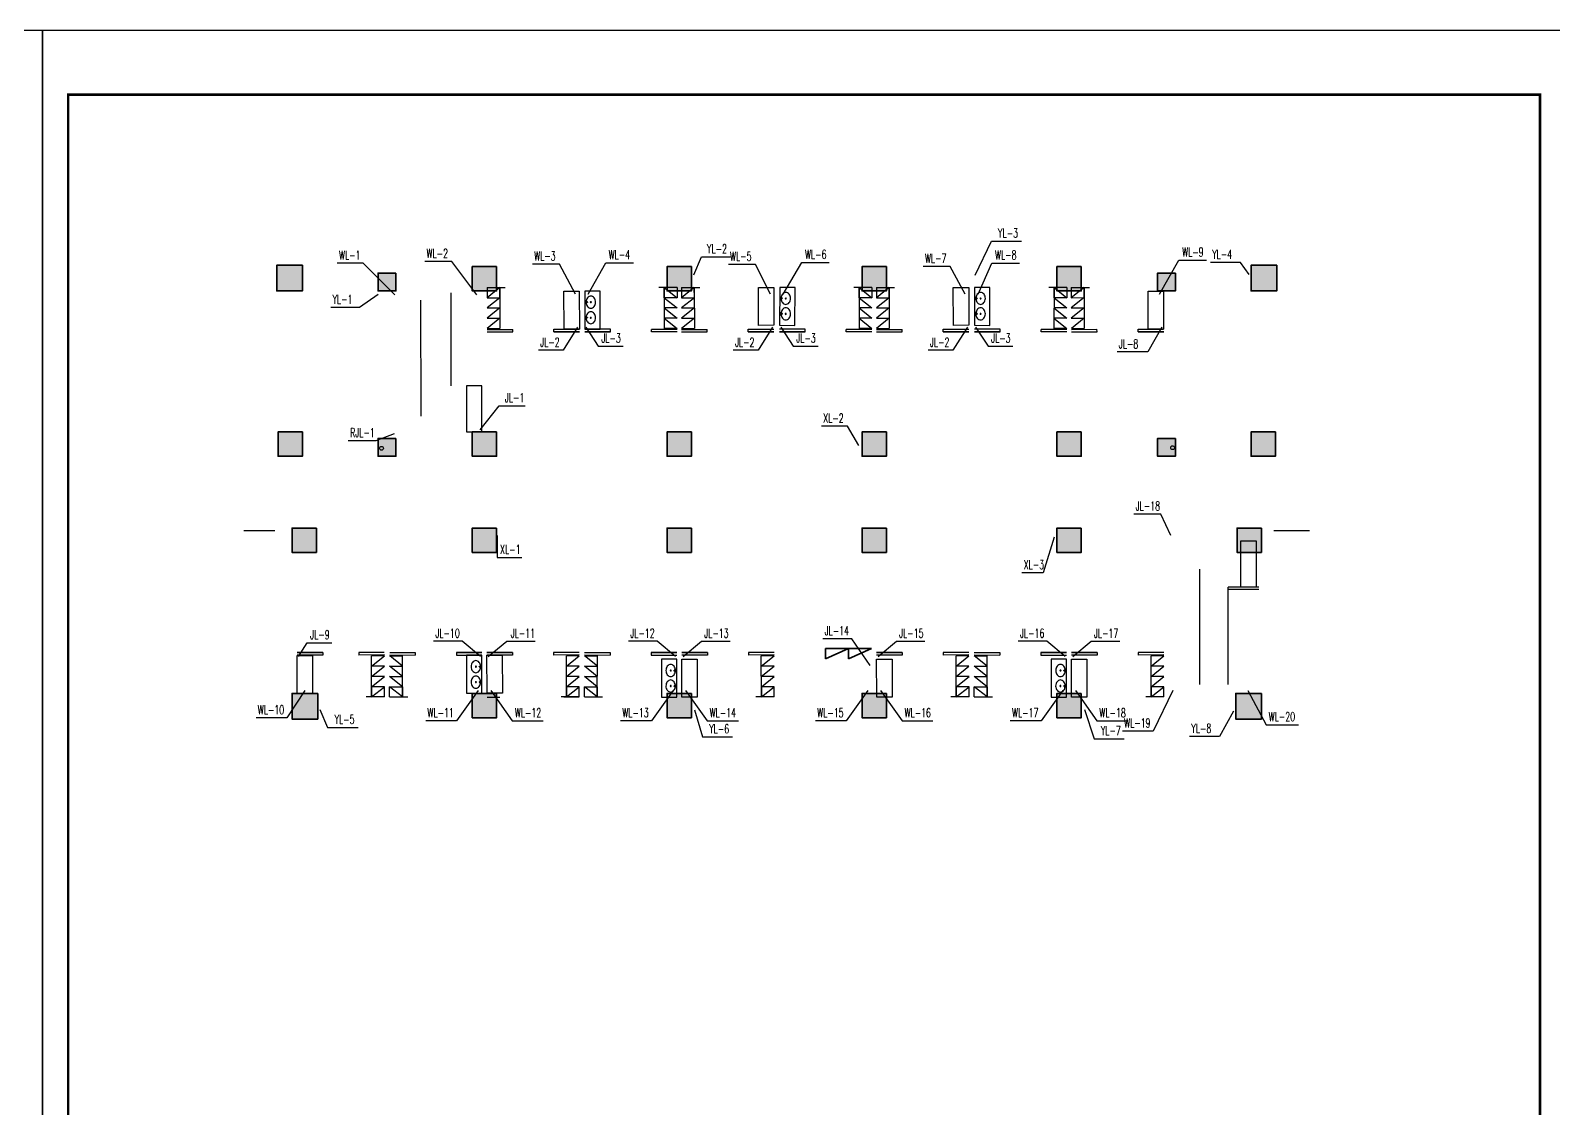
# Model space of a CAD drawing. Extents: x -46552 to 500351, y 55470 to 139570.
# Drawn here: x 234831 to 294231, y 97520 to 139570 of the extents above; entities that cross this region are included whole.
import ezdxf

# ---------------------------------------------------------------- set-up
doc = ezdxf.new("R2010")
doc.units = 0
doc.header["$LTSCALE"] = 1000
doc.header["$MEASUREMENT"] = 0
for name, color, linetype in [('DIM_污水', 3, 'Continuous'), ('DIM_消防', 3, 'Continuous'), ('DIM_热给水', 3, 'Continuous'), ('DIM_给水', 3, 'Continuous'), ('DIM_雨水', 3, 'Continuous'), ('GROUND', 2, 'Continuous'), ('LVTRY', 6, 'Continuous'), ('PUB_TITLE', 7, 'Continuous'), ('WALL', 2, 'Continuous')]:
    doc.layers.add(name, color=color, linetype=linetype)
doc.layers.add('砼柱', color=2, linetype='Continuous', lineweight=35)
doc.styles.add('_TWT_SERIAL', font='COMPLEX', dxfattribs={"width": 0.8, "height": 3.5, "bigfont": 'HZTXT'})

# ---------------------------------------------------------------- blocks, each defined once
blk = doc.blocks.new('wz0212')
at = {"layer": '砼柱'}
h = blk.add_hatch(color=256, dxfattribs=at)
h.paths.add_polyline_path([(499195, -373049), (498195, -373049), (498195, -374049), (499195, -374049)])
h.paths.add_polyline_path([(499145, -366599), (498195, -366599), (498195, -367549), (499145, -367549)])
h.paths.add_polyline_path([(498595, -362849), (497645, -362849), (497645, -363799), (498595, -363799)])
h.paths.add_polyline_path([(498595, -356349), (497595, -356349), (497595, -357349), (498595, -357349)])
h.paths.add_polyline_path([(495245, -373049), (494545, -373049), (494545, -373749), (495245, -373749)])
h.paths.add_polyline_path([(495245, -366599), (494545, -366599), (494545, -367299), (495245, -367299)])
h.paths.add_polyline_path([(499195, -319149), (498195, -319149), (498195, -320149), (499195, -320149)])
h.paths.add_polyline_path([(499145, -325649), (498195, -325649), (498195, -326599), (499145, -326599)])
h.paths.add_polyline_path([(498595, -329399), (497645, -329399), (497645, -330349), (498595, -330349)])
h.paths.add_polyline_path([(498595, -335849), (497595, -335849), (497595, -336849), (498595, -336849)])
h.paths.add_polyline_path([(495245, -319449), (494545, -319449), (494545, -320149), (495245, -320149)])
h.paths.add_polyline_path([(495245, -325899), (494545, -325899), (494545, -326599), (495245, -326599)])
h.paths.add_polyline_path([(464845, -373049), (464145, -373049), (464145, -373749), (464845, -373749)])
h.paths.add_polyline_path([(464845, -366599), (464145, -366599), (464145, -367299), (464845, -367299)])
h.paths.add_polyline_path([(461195, -373049), (460195, -373049), (460195, -374049), (461195, -374049)])
h.paths.add_polyline_path([(461170, -366599), (460170, -366599), (460170, -367599), (461170, -367599)])
h.paths.add_polyline_path([(461520, -362849), (460570, -362849), (460570, -363799), (461520, -363799)])
h.paths.add_polyline_path([(461795, -356349), (460795, -356349), (460795, -357349), (461795, -357349)])
h.paths.add_polyline_path([(468770, -373049), (467820, -373049), (467820, -373999), (468770, -373999)])
h.paths.add_polyline_path([(468770, -366599), (467820, -366599), (467820, -367549), (468770, -367549)])
h.paths.add_polyline_path([(468770, -362849), (467820, -362849), (467820, -363799), (468770, -363799)])
h.paths.add_polyline_path([(468770, -356399), (467820, -356399), (467820, -357349), (468770, -357349)])
h.paths.add_polyline_path([(491570, -373049), (490620, -373049), (490620, -373999), (491570, -373999)])
h.paths.add_polyline_path([(491570, -366599), (490620, -366599), (490620, -367549), (491570, -367549)])
h.paths.add_polyline_path([(491570, -362849), (490620, -362849), (490620, -363799), (491570, -363799)])
h.paths.add_polyline_path([(491570, -356399), (490620, -356399), (490620, -357349), (491570, -357349)])
h.paths.add_polyline_path([(483970, -373049), (483020, -373049), (483020, -373999), (483970, -373999)])
h.paths.add_polyline_path([(483970, -366599), (483020, -366599), (483020, -367549), (483970, -367549)])
h.paths.add_polyline_path([(483970, -362849), (483020, -362849), (483020, -363799), (483970, -363799)])
h.paths.add_polyline_path([(483970, -356399), (483020, -356399), (483020, -357349), (483970, -357349)])
h.paths.add_polyline_path([(476370, -373049), (475420, -373049), (475420, -373999), (476370, -373999)])
h.paths.add_polyline_path([(476370, -366599), (475420, -366599), (475420, -367549), (476370, -367549)])
h.paths.add_polyline_path([(476370, -362849), (475420, -362849), (475420, -363799), (476370, -363799)])
h.paths.add_polyline_path([(476370, -356399), (475420, -356399), (475420, -357349), (476370, -357349)])
h.paths.add_polyline_path([(491570, -319199), (490620, -319199), (490620, -320149), (491570, -320149)])
h.paths.add_polyline_path([(491570, -325649), (490620, -325649), (490620, -326599), (491570, -326599)])
h.paths.add_polyline_path([(491570, -329399), (490620, -329399), (490620, -330349), (491570, -330349)])
h.paths.add_polyline_path([(491570, -335849), (490620, -335849), (490620, -336799), (491570, -336799)])
h.paths.add_polyline_path([(483970, -319199), (483020, -319199), (483020, -320149), (483970, -320149)])
h.paths.add_polyline_path([(483970, -325649), (483020, -325649), (483020, -326599), (483970, -326599)])
h.paths.add_polyline_path([(483970, -329399), (483020, -329399), (483020, -330349), (483970, -330349)])
h.paths.add_polyline_path([(483970, -335849), (483020, -335849), (483020, -336799), (483970, -336799)])
h.paths.add_polyline_path([(476370, -319199), (475420, -319199), (475420, -320149), (476370, -320149)])
h.paths.add_polyline_path([(476370, -325649), (475420, -325649), (475420, -326599), (476370, -326599)])
h.paths.add_polyline_path([(476370, -329399), (475420, -329399), (475420, -330349), (476370, -330349)])
h.paths.add_polyline_path([(476370, -335849), (475420, -335849), (475420, -336799), (476370, -336799)])
h.paths.add_polyline_path([(468770, -319199), (467820, -319199), (467820, -320149), (468770, -320149)])
h.paths.add_polyline_path([(468770, -325649), (467820, -325649), (467820, -326599), (468770, -326599)])
h.paths.add_polyline_path([(468770, -329399), (467820, -329399), (467820, -330349), (468770, -330349)])
h.paths.add_polyline_path([(468770, -335849), (467820, -335849), (467820, -336799), (468770, -336799)])
h.paths.add_polyline_path([(464845, -319449), (464145, -319449), (464145, -320149), (464845, -320149)])
h.paths.add_polyline_path([(464845, -325899), (464145, -325899), (464145, -326599), (464845, -326599)])
h.paths.add_polyline_path([(461195, -325649), (460245, -325649), (460245, -326599), (461195, -326599)])
h.paths.add_polyline_path([(461745, -329399), (460795, -329399), (460795, -330349), (461745, -330349)])
h.paths.add_polyline_path([(461795, -335849), (460795, -335849), (460795, -336849), (461795, -336849)])
h.paths.add_polyline_path([(461195, -319149), (460195, -319149), (460195, -320149), (461195, -320149)])
for points in [[(461195, -319149), (460195, -319149), (460195, -320149), (461195, -320149)], [(464845, -319449), (464145, -319449), (464145, -320149), (464845, -320149)], [(468770, -319199), (467820, -319199), (467820, -320149), (468770, -320149)], [(476370, -319199), (475420, -319199), (475420, -320149), (476370, -320149)], [(483970, -319199), (483020, -319199), (483020, -320149), (483970, -320149)], [(491570, -319199), (490620, -319199), (490620, -320149), (491570, -320149)], [(495245, -319449), (494545, -319449), (494545, -320149), (495245, -320149)], [(499195, -319149), (498195, -319149), (498195, -320149), (499195, -320149)], [(461195, -325649), (460245, -325649), (460245, -326599), (461195, -326599)], [(464845, -325899), (464145, -325899), (464145, -326599), (464845, -326599)], [(468770, -325649), (467820, -325649), (467820, -326599), (468770, -326599)], [(476370, -325649), (475420, -325649), (475420, -326599), (476370, -326599)], [(483970, -325649), (483020, -325649), (483020, -326599), (483970, -326599)], [(491570, -325649), (490620, -325649), (490620, -326599), (491570, -326599)], [(495245, -325899), (494545, -325899), (494545, -326599), (495245, -326599)], [(499145, -325649), (498195, -325649), (498195, -326599), (499145, -326599)], [(461745, -329399), (460795, -329399), (460795, -330349), (461745, -330349)], [(468770, -329399), (467820, -329399), (467820, -330349), (468770, -330349)], [(476370, -329399), (475420, -329399), (475420, -330349), (476370, -330349)], [(483970, -329399), (483020, -329399), (483020, -330349), (483970, -330349)], [(491570, -329399), (490620, -329399), (490620, -330349), (491570, -330349)], [(498595, -329399), (497645, -329399), (497645, -330349), (498595, -330349)], [(461795, -335849), (460795, -335849), (460795, -336849), (461795, -336849)], [(468770, -335849), (467820, -335849), (467820, -336799), (468770, -336799)], [(476370, -335849), (475420, -335849), (475420, -336799), (476370, -336799)], [(483970, -335849), (483020, -335849), (483020, -336799), (483970, -336799)], [(491570, -335849), (490620, -335849), (490620, -336799), (491570, -336799)], [(498595, -335849), (497595, -335849), (497595, -336849), (498595, -336849)], [(461795, -356349), (460795, -356349), (460795, -357349), (461795, -357349)], [(468770, -356399), (467820, -356399), (467820, -357349), (468770, -357349)], [(476370, -356399), (475420, -356399), (475420, -357349), (476370, -357349)], [(483970, -356399), (483020, -356399), (483020, -357349), (483970, -357349)], [(491570, -356399), (490620, -356399), (490620, -357349), (491570, -357349)], [(498595, -356349), (497595, -356349), (497595, -357349), (498595, -357349)], [(461520, -362849), (460570, -362849), (460570, -363799), (461520, -363799)], [(468770, -362849), (467820, -362849), (467820, -363799), (468770, -363799)], [(476370, -362849), (475420, -362849), (475420, -363799), (476370, -363799)], [(483970, -362849), (483020, -362849), (483020, -363799), (483970, -363799)], [(491570, -362849), (490620, -362849), (490620, -363799), (491570, -363799)], [(498595, -362849), (497645, -362849), (497645, -363799), (498595, -363799)], [(461170, -366599), (460170, -366599), (460170, -367599), (461170, -367599)], [(464845, -366599), (464145, -366599), (464145, -367299), (464845, -367299)], [(468770, -366599), (467820, -366599), (467820, -367549), (468770, -367549)], [(476370, -366599), (475420, -366599), (475420, -367549), (476370, -367549)], [(483970, -366599), (483020, -366599), (483020, -367549), (483970, -367549)], [(491570, -366599), (490620, -366599), (490620, -367549), (491570, -367549)], [(495245, -366599), (494545, -366599), (494545, -367299), (495245, -367299)], [(499145, -366599), (498195, -366599), (498195, -367549), (499145, -367549)], [(461195, -373049), (460195, -373049), (460195, -374049), (461195, -374049)], [(464845, -373049), (464145, -373049), (464145, -373749), (464845, -373749)], [(468770, -373049), (467820, -373049), (467820, -373999), (468770, -373999)], [(476370, -373049), (475420, -373049), (475420, -373999), (476370, -373999)], [(483970, -373049), (483020, -373049), (483020, -373999), (483970, -373999)], [(491570, -373049), (490620, -373049), (490620, -373999), (491570, -373999)], [(495245, -373049), (494545, -373049), (494545, -373749), (495245, -373749)], [(499195, -373049), (498195, -373049), (498195, -374049), (499195, -374049)]]:
    blk.add_lwpolyline(points, close=True, dxfattribs=at)
blk = doc.blocks.new('$lvtry$00000194')
at = {"color": 0}
for p, q in [((-17, -27), (-17, -17)), ((17, -27), (17, -17))]:
    blk.add_line(p, q, dxfattribs=at)
blk.add_lwpolyline([(14, -39, -0.067374), (92, -53, -0.088152), (166, -93, -0.105269), (218, -155, -0.121685), (235, -224, -0.121685), (218, -292, -0.105269), (166, -355, -0.088152), (92, -394, -0.078966), (0, -409, -0.078966), (-92, -394, -0.088152), (-166, -355, -0.105269), (-218, -292, -0.121685), (-235, -224, -0.121685), (-218, -155, -0.105269), (-166, -93, -0.088152), (-92, -53, -0.059935), (-23, -40, -0.059935)], format="xyb", dxfattribs=at)
for centre, radius in [((0, -221), 20), ((0, -27), 16.7), ((0, -221), 15)]:
    blk.add_circle(centre, radius, dxfattribs=at)
for centre, radius, start, end in [((0, -17), 16.7, 0, 180), ((-40, -17), 10.1, 106.60956, 258.16482), ((-64, 250), 259, 274.70692, 282.37316), ((-75, -197), 173, 71.36005, 79.18732), ((-29, -63), 6.77, 155.34398, 308.32242), ((-171, 35), 166, 324.84107, 338.13372), ((-171, 35), 170, 324.84107, 331.35233), ((-29, -63), 3.37, 155.34398, 308.32242), ((100, -178), 170, 132.31406, 138.82532), ((100, -178), 166, 125.53268, 138.82532), ((-12, -42), 10.6, 201.89238, 261.77402), ((-381, -99), 372, 2.39824, 6.76269), ((0, -80), 9.9, 201.78369, 338.21631), ((64, 250), 259, 257.62684, 265.29308), ((381, -99), 372, 170.10083, 177.60176), ((75, -197), 173, 100.81268, 110.41907), ((40, -17), 10.1, 281.83518, 73.39044)]:
    blk.add_arc(centre, radius, start, end, dxfattribs=at)
for p in [(0, -27), (0, -221)]:
    blk.add_point(p, dxfattribs=at)

msp = doc.modelspace()

# ---------------------------------------------------------------- linework, layer by layer
for p, q in [((252636, 129545), (253141, 129546)), ((252636, 129545), (252637, 129145)), ((253136, 129546), (252637, 129145)), ((253137, 129147), (253136, 129546)), ((253136, 129546), (253140, 127947)), ((260050, 129545), (259546, 129546)), ((259550, 129546), (259546, 127947)), ((259549, 129147), (259550, 129546)), ((259550, 129546), (260049, 129145)), ((260050, 129545), (260049, 129145)), ((260221, 129545), (260726, 129546)), ((260221, 129545), (260222, 129145)), ((260721, 129546), (260222, 129145)), ((260722, 129147), (260721, 129546)), ((260721, 129546), (260725, 127947)), ((267650, 129545), (267146, 129546)), ((267150, 129546), (267146, 127947)), ((267149, 129147), (267150, 129546)), ((267150, 129546), (267649, 129145)), ((267650, 129545), (267649, 129145)), ((267821, 129545), (268326, 129546)), ((267821, 129545), (267822, 129145)), ((268321, 129546), (267822, 129145)), ((268322, 129147), (268321, 129546)), ((268321, 129546), (268325, 127947)), ((275250, 129545), (274746, 129546)), ((274750, 129546), (274746, 127947)), ((274749, 129147), (274750, 129546)), ((274750, 129546), (275249, 129145)), ((275250, 129545), (275249, 129145)), ((275421, 129546), (275926, 129547)), ((275421, 129546), (275422, 129146)), ((275921, 129547), (275422, 129146)), ((275922, 129148), (275921, 129547)), ((275921, 129547), (275925, 127948)), ((250048, 129047), (250054, 124522)), ((251223, 129335), (251223, 125710)), ((252637, 129145), (253137, 129147)), ((253137, 129147), (252638, 128746)), ((260049, 129145), (259549, 129147)), ((259549, 129147), (260048, 128746)), ((260222, 129145), (260722, 129147)), ((260722, 129147), (260223, 128746)), ((267649, 129145), (267149, 129147)), ((267149, 129147), (267648, 128746)), ((267822, 129145), (268322, 129147)), ((268322, 129147), (267823, 128746)), ((275249, 129145), (274749, 129147)), ((274749, 129147), (275248, 128746)), ((275422, 129146), (275922, 129148)), ((275922, 129148), (275423, 128747)), ((279036, 129410), (278866, 129410)), ((252638, 128746), (253138, 128747)), ((252638, 128346), (253139, 128347)), ((253138, 128747), (252639, 128346)), ((253139, 128347), (252640, 127946)), ((260048, 128346), (259547, 128347)), ((259547, 128347), (260046, 127946)), ((260048, 128746), (259548, 128747)), ((259548, 128747), (260047, 128346)), ((260223, 128746), (260723, 128747)), ((260723, 128747), (260224, 128346)), ((260224, 128346), (260724, 128347)), ((260724, 128347), (260225, 127946)), ((267648, 128346), (267147, 128347)), ((267147, 128347), (267646, 127946)), ((267648, 128746), (267148, 128747)), ((267148, 128747), (267647, 128346)), ((267823, 128746), (268323, 128747)), ((268323, 128747), (267824, 128346)), ((267824, 128346), (268324, 128347)), ((268324, 128347), (267825, 127946)), ((275248, 128346), (274747, 128347)), ((274747, 128347), (275246, 127946)), ((275248, 128746), (274748, 128747)), ((274748, 128747), (275247, 128346)), ((275423, 128747), (275923, 128748)), ((275923, 128748), (275424, 128347)), ((275424, 128347), (275924, 128348)), ((275924, 128348), (275425, 127947)), ((252639, 127946), (253140, 127947)), ((252640, 127909), (253640, 127912)), ((252640, 127809), (253640, 127812)), ((252640, 127809), (253640, 127812)), ((253640, 127812), (253640, 127912)), ((255240, 127916), (256240, 127918)), ((255240, 127816), (255240, 127916)), ((255240, 127816), (256240, 127818)), ((256240, 127818), (255240, 127816)), ((257446, 127916), (256446, 127918)), ((257446, 127816), (256446, 127818)), ((256446, 127818), (257446, 127816)), ((257446, 127816), (257446, 127916)), ((260046, 127909), (259046, 127912)), ((259046, 127812), (259046, 127912)), ((260046, 127809), (259046, 127812)), ((260046, 127809), (259046, 127812)), ((260047, 127946), (259546, 127947)), ((260225, 127946), (260725, 127947)), ((260225, 127909), (261225, 127912)), ((260226, 127809), (261226, 127812)), ((260226, 127809), (261226, 127812)), ((261226, 127812), (261225, 127912)), ((262825, 127916), (263825, 127918)), ((262826, 127816), (262825, 127916)), ((262826, 127816), (263826, 127818)), ((263826, 127818), (262826, 127816)), ((265046, 127916), (264046, 127918)), ((265046, 127816), (264046, 127818)), ((264046, 127818), (265046, 127816)), ((265046, 127816), (265046, 127916)), ((267646, 127909), (266646, 127912)), ((266646, 127812), (266646, 127912)), ((267646, 127809), (266646, 127812)), ((267646, 127809), (266646, 127812)), ((267647, 127946), (267146, 127947)), ((267825, 127946), (268325, 127947)), ((267825, 127909), (268825, 127912)), ((267826, 127809), (268826, 127812)), ((267826, 127809), (268826, 127812)), ((268826, 127812), (268825, 127912)), ((270425, 127916), (271425, 127918)), ((270426, 127816), (270425, 127916)), ((270426, 127816), (271426, 127818)), ((271426, 127818), (270426, 127816)), ((272646, 127916), (271646, 127918)), ((272646, 127816), (271646, 127818)), ((271646, 127818), (272646, 127816)), ((272646, 127816), (272646, 127916)), ((275246, 127909), (274246, 127912)), ((274246, 127812), (274246, 127912)), ((275246, 127809), (274246, 127812)), ((275246, 127809), (274246, 127812)), ((275247, 127946), (274746, 127947)), ((275425, 127947), (275925, 127948)), ((275425, 127910), (276425, 127913)), ((275426, 127810), (276426, 127813)), ((275426, 127810), (276426, 127813)), ((276426, 127813), (276425, 127913)), ((278025, 127917), (279025, 127919)), ((278026, 127817), (278025, 127917)), ((278026, 127817), (279026, 127819)), ((279026, 127819), (278026, 127817)), ((280436, 114060), (280436, 118560)), ((282736, 117860), (281536, 117860)), ((281536, 114060), (281536, 117860)), ((282736, 117760), (281536, 117760)), ((246231, 115305), (245231, 115302)), ((245231, 115302), (246231, 115305)), ((246231, 115305), (246232, 115205)), ((248631, 115311), (247631, 115309)), ((248631, 115311), (247631, 115309)), ((247631, 115309), (247632, 115209)), ((248840, 115311), (249840, 115309)), ((248840, 115311), (249840, 115309)), ((249840, 115309), (249840, 115209)), ((251440, 115305), (252440, 115302)), ((252440, 115302), (251440, 115305)), ((251440, 115305), (251440, 115205)), ((253631, 115305), (252631, 115302)), ((252631, 115302), (253631, 115305)), ((253631, 115305), (253632, 115205)), ((256231, 115311), (255231, 115309)), ((256231, 115311), (255231, 115309)), ((255231, 115309), (255232, 115209)), ((256440, 115311), (257440, 115309)), ((256440, 115311), (257440, 115309)), ((257440, 115309), (257440, 115209)), ((259040, 115305), (260040, 115302)), ((260040, 115302), (259040, 115305)), ((259040, 115305), (259040, 115205)), ((261231, 115305), (260231, 115302)), ((260231, 115302), (261231, 115305)), ((261231, 115305), (261232, 115205)), ((263831, 115311), (262831, 115309)), ((263831, 115311), (262831, 115309)), ((262831, 115309), (262832, 115209)), ((268831, 115305), (267831, 115302)), ((267831, 115302), (268831, 115305)), ((268831, 115305), (268832, 115205)), ((271431, 115311), (270431, 115309)), ((271431, 115311), (270431, 115309)), ((270431, 115309), (270432, 115209)), ((271640, 115311), (272640, 115309)), ((271640, 115311), (272640, 115309)), ((272640, 115309), (272640, 115209)), ((274240, 115305), (275240, 115302)), ((275240, 115302), (274240, 115305)), ((274240, 115305), (274240, 115205)), ((276431, 115305), (275431, 115302)), ((275431, 115302), (276431, 115305)), ((276431, 115305), (276432, 115205)), ((279031, 115311), (278031, 115309)), ((279031, 115311), (278031, 115309)), ((278031, 115309), (278032, 115209)), ((246232, 115205), (245232, 115202)), ((248632, 115211), (247632, 115209)), ((248632, 115174), (248132, 115173)), ((248136, 113574), (248132, 115173)), ((248133, 114773), (248632, 115174)), ((248633, 114775), (248133, 114773)), ((248134, 114374), (248633, 114775)), ((248838, 114775), (249339, 114773)), ((248839, 115174), (249340, 115173)), ((249338, 114374), (248839, 114775)), ((248840, 115211), (249840, 115209)), ((249339, 114773), (248840, 115174)), ((249336, 113574), (249340, 115173)), ((251440, 115205), (252440, 115202)), ((253632, 115205), (252632, 115202)), ((256232, 115211), (255232, 115209)), ((256232, 115174), (255732, 115173)), ((255736, 113574), (255732, 115173)), ((255733, 114773), (256232, 115174)), ((256233, 114775), (255733, 114773)), ((255734, 114374), (256233, 114775)), ((256438, 114775), (256939, 114773)), ((256439, 115174), (256940, 115173)), ((256938, 114374), (256439, 114775)), ((256440, 115211), (257440, 115209)), ((256939, 114773), (256440, 115174)), ((256936, 113574), (256940, 115173)), ((259040, 115205), (260040, 115202)), ((261232, 115205), (260232, 115202)), ((263832, 115211), (262832, 115209)), ((263832, 115174), (263332, 115173)), ((263336, 113574), (263332, 115173)), ((263333, 114773), (263832, 115174)), ((263833, 114775), (263333, 114773)), ((263334, 114374), (263833, 114775)), ((268832, 115205), (267832, 115202)), ((271432, 115211), (270432, 115209)), ((271432, 115174), (270932, 115173)), ((270936, 113574), (270932, 115173)), ((270933, 114773), (271432, 115174)), ((271433, 114775), (270933, 114773)), ((270934, 114374), (271433, 114775)), ((271638, 114775), (272139, 114773)), ((271639, 115174), (272140, 115173)), ((272138, 114374), (271639, 114775)), ((271640, 115211), (272640, 115209)), ((272139, 114773), (271640, 115174)), ((272136, 113574), (272140, 115173)), ((274240, 115205), (275240, 115202)), ((276432, 115205), (275432, 115202)), ((279032, 115211), (278032, 115209)), ((279032, 115174), (278532, 115173)), ((278536, 113574), (278532, 115173)), ((278533, 114773), (279032, 115174)), ((279033, 114775), (278533, 114773)), ((278534, 114374), (279033, 114775)), ((248634, 114375), (248134, 114374)), ((248135, 113974), (248634, 114375)), ((248838, 114375), (249338, 114374)), ((249337, 113974), (248838, 114375)), ((256234, 114375), (255734, 114374)), ((255735, 113974), (256234, 114375)), ((256438, 114375), (256938, 114374)), ((256937, 113974), (256438, 114375)), ((263834, 114375), (263334, 114374)), ((263335, 113974), (263834, 114375)), ((271434, 114375), (270934, 114374)), ((270935, 113974), (271434, 114375)), ((271638, 114375), (272138, 114374)), ((272137, 113974), (271638, 114375)), ((279034, 114375), (278534, 114374)), ((278535, 113974), (279034, 114375)), ((245136, 113710), (245411, 113710)), ((248636, 113575), (248131, 113574)), ((248635, 113975), (248135, 113974)), ((248135, 113974), (248136, 113574)), ((248136, 113574), (248635, 113975)), ((248636, 113575), (248635, 113975)), ((248836, 113575), (248837, 113975)), ((248836, 113575), (249341, 113574)), ((248837, 113975), (249337, 113974)), ((249336, 113574), (248837, 113975)), ((249337, 113974), (249336, 113574)), ((252636, 113560), (253136, 113560)), ((256236, 113560), (255636, 113560)), ((256236, 113575), (255731, 113574)), ((256235, 113975), (255735, 113974)), ((255735, 113974), (255736, 113574)), ((255736, 113574), (256235, 113975)), ((256236, 113575), (256235, 113975)), ((256436, 113575), (256437, 113975)), ((256436, 113575), (256941, 113574)), ((256437, 113975), (256937, 113974)), ((256936, 113574), (256437, 113975)), ((256937, 113974), (256936, 113574)), ((263836, 113575), (263331, 113574)), ((263835, 113975), (263335, 113974)), ((263335, 113974), (263336, 113574)), ((263336, 113574), (263835, 113975)), ((263836, 113575), (263835, 113975)), ((271436, 113575), (270931, 113574)), ((271435, 113975), (270935, 113974)), ((270935, 113974), (270936, 113574)), ((270936, 113574), (271435, 113975)), ((271436, 113575), (271435, 113975)), ((271636, 113575), (271637, 113975)), ((271636, 113575), (272141, 113574)), ((271637, 113975), (272137, 113974)), ((272136, 113574), (271637, 113975)), ((272137, 113974), (272136, 113574)), ((279036, 113575), (278531, 113574)), ((279035, 113975), (278535, 113974)), ((278535, 113974), (278536, 113574)), ((278536, 113574), (279035, 113975)), ((279036, 113575), (279035, 113975))]:
    msp.add_line(p, q)
at = {"color": 5}
for centre in [(248522, 123273), (279375, 123296)]:
    msp.add_circle(centre, 75, dxfattribs=at)
at = {"layer": 'DIM_污水'}
for p, q in [((247805, 130491), (246798, 130491)), ((249036, 129260), (247805, 130491)), ((251264, 130558), (250209, 130558)), ((252236, 129260), (251264, 130558)), ((255461, 130458), (254406, 130458)), ((256086, 129290), (255461, 130458)), ((256586, 129290), (257273, 130513)), ((257273, 130513), (258347, 130513)), ((263103, 130445), (262048, 130445)), ((263686, 129290), (263103, 130445)), ((264186, 129290), (264911, 130522)), ((264911, 130522), (265986, 130522)), ((270703, 130370), (269648, 130370)), ((271286, 129290), (270703, 130370)), ((271786, 129290), (272323, 130497)), ((272323, 130497), (273398, 130497)), ((278866, 129290), (279618, 130613)), ((279618, 130613), (280693, 130613)), ((245531, 113830), (244832, 112758)), ((252291, 113830), (251449, 112643)), ((252781, 113830), (253623, 112643)), ((259891, 113830), (259049, 112643)), ((260381, 113830), (261223, 112643)), ((267491, 113830), (266649, 112643)), ((267981, 113830), (268823, 112643)), ((275091, 113830), (274249, 112643)), ((275581, 113830), (276423, 112643)), ((279386, 113830), (278619, 112245)), ((282311, 113830), (283029, 112491)), ((244832, 112758), (243628, 112758)), ((251449, 112643), (250245, 112643)), ((253623, 112643), (254827, 112643)), ((259049, 112643), (257845, 112643)), ((261223, 112643), (262447, 112643)), ((266649, 112643), (265445, 112643)), ((268823, 112643), (270027, 112643)), ((274249, 112643), (273045, 112643)), ((276423, 112643), (277627, 112643)), ((283029, 112491), (284284, 112491)), ((278619, 112245), (277415, 112245))]:
    msp.add_line(p, q, dxfattribs=at)
at = {"layer": 'DIM_消防'}
for p, q in [((266694, 124134), (265677, 124134)), ((267140, 123380), (266694, 124134)), ((253028, 119869), (253028, 119014)), ((274761, 119805), (274328, 118420)), ((253028, 119014), (253997, 119014)), ((274328, 118420), (273493, 118420))]:
    msp.add_line(p, q, dxfattribs=at)
at = {"layer": 'DIM_热给水'}
for p, q in [((248296, 123568), (247227, 123568)), ((249013, 123839), (248296, 123568))]:
    msp.add_line(p, q, dxfattribs=at)
at = {"layer": 'DIM_给水'}
for p, q in [((256170, 127997), (255609, 127094)), ((256490, 127991), (256977, 127257)), ((263770, 127997), (263209, 127094)), ((264090, 127991), (264577, 127257)), ((271370, 127997), (270809, 127094)), ((271690, 127991), (272177, 127257)), ((278954, 128000), (278407, 127031)), ((256977, 127257), (257945, 127257)), ((264577, 127257), (265545, 127257)), ((272177, 127257), (273145, 127257)), ((255609, 127094), (254640, 127094)), ((263209, 127094), (262240, 127094)), ((270809, 127094), (269840, 127094)), ((278407, 127031), (277206, 127031)), ((252372, 123991), (253108, 124934)), ((253108, 124934), (254127, 124934)), ((278918, 120708), (277865, 120708)), ((279299, 119875), (278918, 120708)), ((266869, 115842), (265735, 115842)), ((267584, 114795), (266869, 115842)), ((245285, 115148), (245619, 115688)), ((245619, 115688), (246588, 115688)), ((251669, 115746), (250554, 115746)), ((252384, 115148), (251669, 115746)), ((252687, 115148), (253403, 115746)), ((253403, 115746), (254517, 115746)), ((259269, 115746), (258154, 115746)), ((259984, 115148), (259269, 115746)), ((260287, 115148), (261003, 115746)), ((261003, 115746), (262117, 115746)), ((267887, 115148), (268603, 115746)), ((268603, 115746), (269717, 115746)), ((274469, 115746), (273354, 115746)), ((275184, 115148), (274469, 115746)), ((275487, 115148), (276203, 115746)), ((276203, 115746), (277317, 115746))]:
    msp.add_line(p, q, dxfattribs=at)
at = {"layer": 'DIM_雨水'}
for p, q in [((271678, 130024), (272307, 131353)), ((272307, 131353), (273481, 131353)), ((260702, 130034), (261005, 130740)), ((261005, 130740), (262129, 130740)), ((282023, 130524), (280849, 130524)), ((282365, 130046), (282023, 130524)), ((248387, 129271), (247667, 128767)), ((247667, 128767), (246543, 128767)), ((246120, 113088), (246410, 112385)), ((260732, 113078), (261041, 112017)), ((275933, 113081), (276312, 111945)), ((281750, 113025), (281209, 112034)), ((246410, 112385), (247605, 112385)), ((261041, 112017), (262215, 112017)), ((276312, 111945), (277486, 111945)), ((281209, 112034), (280035, 112034))]:
    msp.add_line(p, q, dxfattribs=at)
at = {"layer": 'GROUND'}
for p, q in [((243156, 120060), (244356, 120060)), ((283316, 120060), (284716, 120060))]:
    msp.add_line(p, q, dxfattribs=at)
at = {"layer": 'LVTRY'}
for points in [[(263822, 129550), (263825, 128070), (263225, 128068), (263222, 129549)], [(264050, 129551), (264046, 128070), (264646, 128068), (264650, 129549)], [(271422, 129550), (271425, 128070), (270825, 128068), (270822, 129549)], [(271650, 129551), (271646, 128070), (272246, 128068), (272250, 129549)], [(256236, 129399), (256240, 127918), (255640, 127917), (255636, 129398)], [(256450, 129399), (256446, 127918), (257046, 127917), (257050, 129398)], [(279022, 129400), (279025, 127919), (278425, 127918), (278422, 129399)], [(252436, 123910), (252436, 125710), (251836, 125710), (251836, 123910)], [(282636, 119660), (282636, 117860), (282036, 117860), (282036, 119660)], [(245235, 113710), (245232, 115191), (245832, 115193), (245835, 113712)], [(252437, 113722), (252440, 115202), (251840, 115204), (251837, 113723)], [(252636, 113722), (252632, 115202), (253232, 115204), (253236, 113723)], [(260036, 113570), (260040, 115051), (259440, 115052), (259436, 113572)], [(260235, 113570), (260232, 115051), (260832, 115052), (260835, 113572)], [(267835, 113570), (267832, 115051), (268432, 115052), (268435, 113572)], [(275236, 113570), (275240, 115051), (274640, 115052), (274636, 113572)], [(275435, 113570), (275432, 115051), (276032, 115052), (276035, 113572)]]:
    msp.add_lwpolyline(points, close=True, dxfattribs=at)
at = {"layer": 'PUB_TITLE', "color": 4}
for points in [[(175902, 55470), (235302, 55470), (235302, 139570), (175902, 139570)], [(235302, 55470), (294702, 55470), (294702, 139570), (235302, 139570)]]:
    msp.add_lwpolyline(points, close=True, dxfattribs=at)
at = {"layer": 'PUB_TITLE', "color": 4, "const_width": 100}
msp.add_lwpolyline([(236302, 56470), (293702, 56470), (293702, 137070), (236302, 137070)], close=True, dxfattribs=at)
at = {"layer": 'WALL'}
for p, q in [((252936, 129546), (253345, 129547)), ((259750, 129546), (259341, 129547)), ((260521, 129546), (260931, 129547)), ((267350, 129546), (266941, 129547)), ((268121, 129546), (268531, 129547)), ((274950, 129546), (274541, 129547)), ((275721, 129547), (276131, 129548)), ((248336, 113575), (247926, 113574)), ((249136, 113575), (249545, 113574)), ((255936, 113575), (255526, 113574)), ((256736, 113575), (257145, 113574)), ((263536, 113575), (263126, 113574)), ((271136, 113575), (270726, 113574)), ((271936, 113575), (272345, 113574)), ((278736, 113575), (278326, 113574))]:
    msp.add_line(p, q, dxfattribs=at)
at = {"layer": '砼柱'}
for p, q in [((265836, 115060), (265836, 115460)), ((265836, 115460), (267636, 115460)), ((266736, 115460), (265836, 115060)), ((266736, 115460), (266736, 115060)), ((267636, 115460), (266736, 115060))]:
    msp.add_line(p, q, dxfattribs=at)

# ---------------------------------------------------------------- block references
at = {"layer": 'LVTRY', "xscale": -1}
for p, rotation in [((256464, 128970), 89.85643118782761), ((264064, 129121), 89.85643118782761), ((271664, 129121), 89.85643118782761), ((256463, 128366), 89.85643118782761), ((264063, 128517), 89.85643118782761), ((271663, 128517), 89.85643118782761), ((252424, 114755), 269.8564296937169), ((260023, 114604), 269.8564311878275), ((275223, 114604), 269.8564311878275), ((252423, 114151), 269.8564296937169), ((260022, 114000), 269.8564311878275), ((275222, 114000), 269.8564311878275)]:
    msp.add_blockref('$lvtry$00000194', p, dxfattribs=dict(at, rotation=rotation))
at = {"layer": '砼柱'}
msp.add_blockref('wz0212', (-215759, 449559), dxfattribs=at)

# ---------------------------------------------------------------- texts
at = {"layer": 'DIM_污水', "color": 7, "style": '_TWT_SERIAL', "width": 0.64}
for s, p in [('WL-1', (246868, 130631)), ('WL-2', (250279, 130698)), ('WL-3', (254476, 130598)), ('WL-4', (257381, 130653)), ('WL-5', (262118, 130585)), ('WL-6', (265041, 130662)), ('WL-7', (269718, 130510)), ('WL-8', (272453, 130637)), ('WL-9', (279748, 130753)), ('WL-10', (243698, 112898)), ('WL-11', (250315, 112783)), ('WL-12', (253722, 112783)), ('WL-13', (257915, 112783)), ('WL-14', (261321, 112783)), ('WL-15', (265515, 112783)), ('WL-16', (268922, 112783)), ('WL-17', (273115, 112783)), ('WL-18', (276522, 112783)), ('WL-20', (283126, 112631)), ('WL-19', (277485, 112385))]:
    msp.add_text(s, height=350, dxfattribs=at).set_placement(p)
at = {"layer": 'DIM_消防', "color": 7, "style": '_TWT_SERIAL', "width": 0.64}
for s, p in [('XL-2', (265747, 124274)), ('XL-1', (253148, 119154)), ('XL-3', (273563, 118560))]:
    msp.add_text(s, height=350, dxfattribs=at).set_placement(p)
at = {"layer": 'DIM_热给水', "color": 7, "style": '_TWT_SERIAL', "width": 0.64}
msp.add_text('RJL-1', height=350, dxfattribs=at).set_placement((247297, 123708))
at = {"layer": 'DIM_给水', "color": 7, "style": '_TWT_SERIAL', "width": 0.64}
for s, p in [('JL-3', (257097, 127397)), ('JL-3', (264697, 127397)), ('JL-3', (272297, 127397)), ('JL-2', (254710, 127234)), ('JL-2', (262310, 127234)), ('JL-2', (269910, 127234)), ('JL-8', (277276, 127171)), ('JL-1', (253332, 125074)), ('JL-18', (277935, 120848)), ('JL-9', (245739, 115828)), ('JL-10', (250624, 115886)), ('JL-11', (253562, 115886)), ('JL-12', (258224, 115886)), ('JL-13', (261108, 115886)), ('JL-14', (265805, 115982)), ('JL-15', (268708, 115886)), ('JL-16', (273424, 115886)), ('JL-17', (276308, 115886))]:
    msp.add_text(s, height=350, dxfattribs=at).set_placement(p)
at = {"layer": 'DIM_雨水', "color": 7, "style": '_TWT_SERIAL', "width": 0.64}
for s, p in [('YL-3', (272568, 131493)), ('YL-2', (261216, 130880)), ('YL-4', (280919, 130664)), ('YL-1', (246613, 128907)), ('YL-5', (246692, 112525)), ('YL-6', (261302, 112157)), ('YL-7', (276574, 112085)), ('YL-8', (280105, 112174))]:
    msp.add_text(s, height=350, dxfattribs=at).set_placement(p)

doc.saveas('drawing.dxf')
